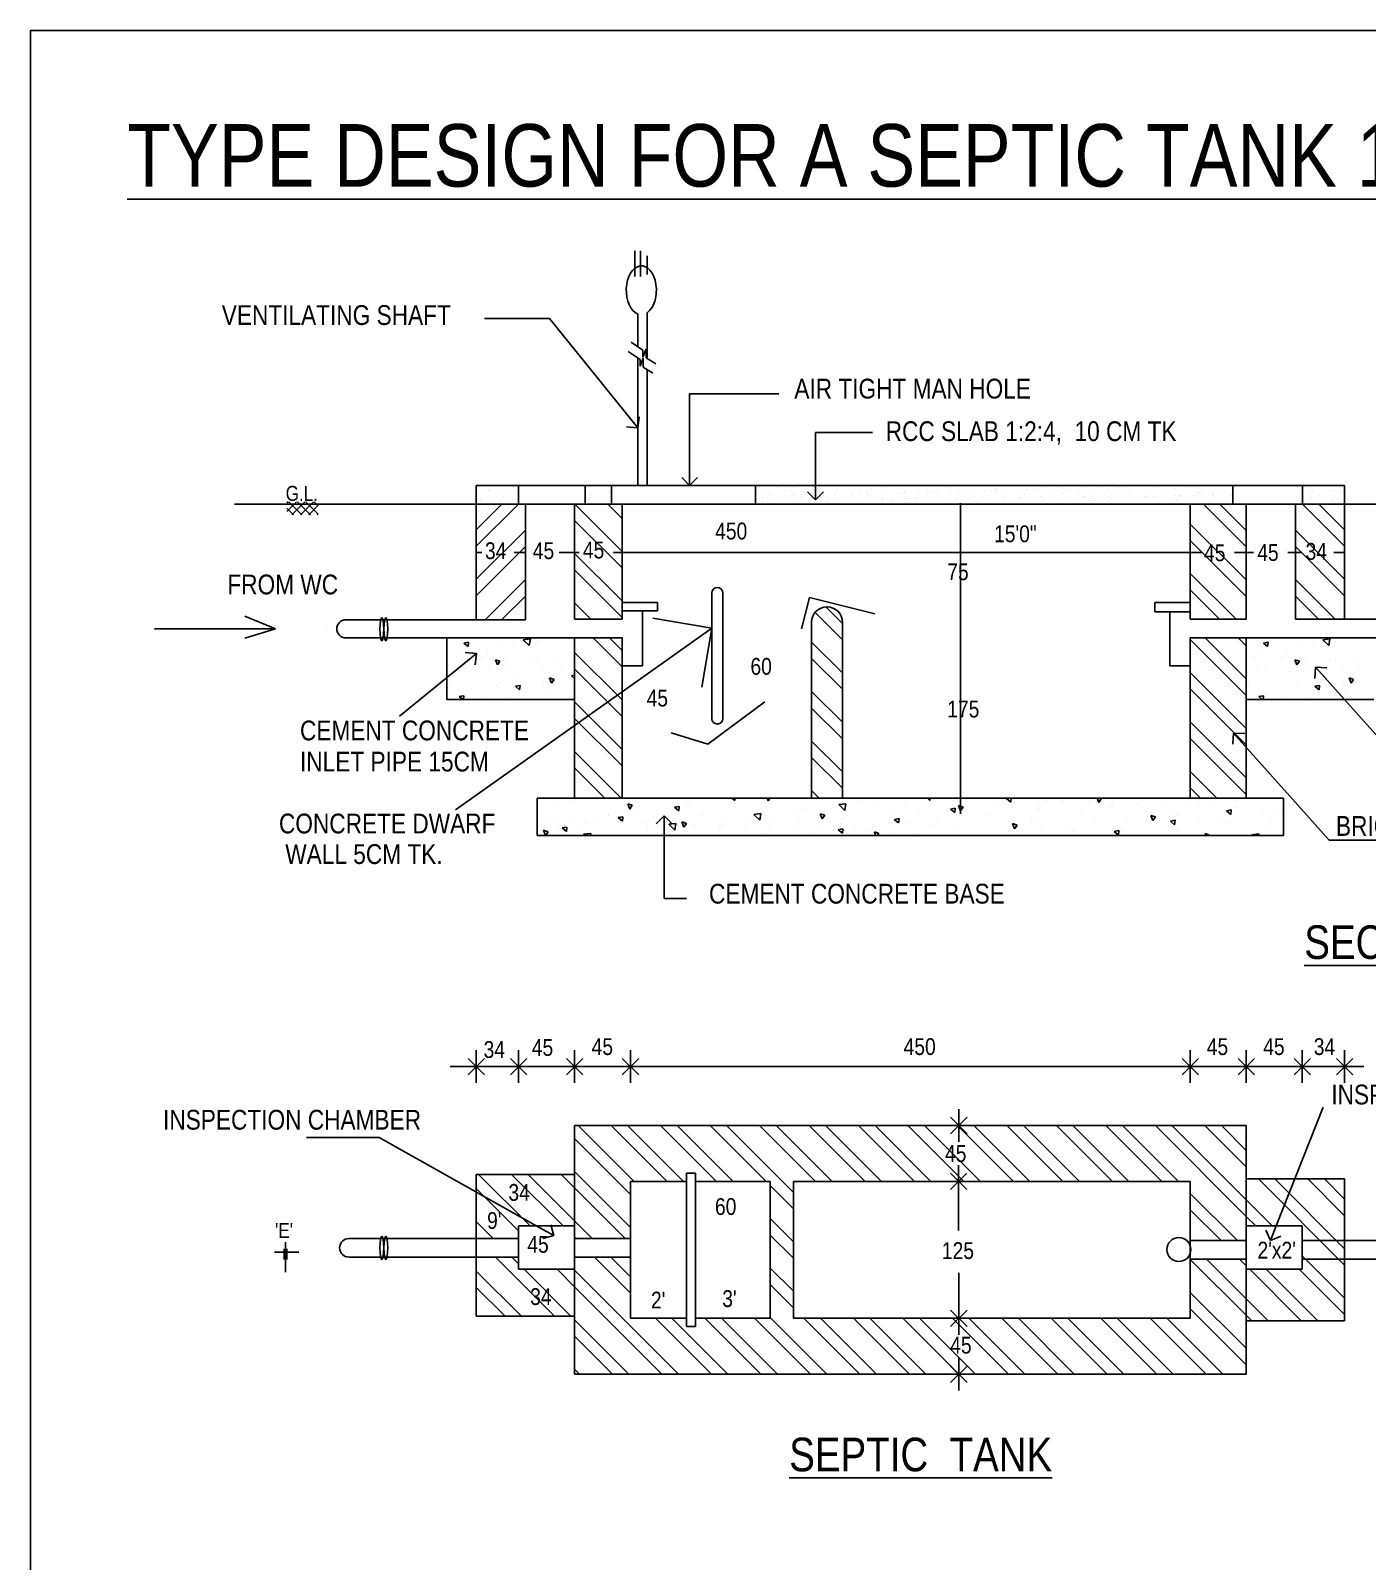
# Model space of a CAD drawing. Header units: metres. Extents: x 516 to 666, y 54 to 108.
# Drawn here: x 595.67 to 602.73, y 89.64 to 97.72 of the extents above; entities that cross this region are included whole.
import ezdxf

# ---------------------------------------------------------------- set-up
doc = ezdxf.new("R2010")
doc.units = ezdxf.units.M
doc.header["$LTSCALE"] = 30
doc.header["$MEASUREMENT"] = 0
doc.layers.get('0').update_dxf_attribs({"linetype": 'CONTINUOUS'})
doc.styles.add('HANDWRITE', font='ARIALN.TTF')
doc.styles.get("Standard").update_dxf_attribs({"font": 'ARIALN.TTF', "height": 10})

msp = doc.modelspace()

# ---------------------------------------------------------------- linework, layer by layer
for p, q in [((595.6708, 97.7187), (609.0862, 97.7187)), ((598.8603, 96.5567), (598.8603, 96.4203)), ((598.8903, 96.5567), (598.8903, 96.4203)), ((598.9249, 96.5297), (598.9249, 96.4308)), ((598.4103, 96.1995), (598.0674, 96.1995)), ((598.8763, 95.6212), (598.4103, 96.1995)), ((598.8763, 96.0492), (598.8763, 96.2223)), ((598.9262, 95.9872), (598.9262, 96.2292)), ((598.8252, 96.0246), (598.8884, 95.9819)), ((598.8404, 96.0735), (598.9035, 96.0308)), ((598.9035, 95.9953), (598.9195, 96.0379)), ((598.9035, 96.0308), (598.9035, 95.9953)), ((598.9195, 96.0379), (598.9204, 95.9908)), ((598.8763, 95.3168), (598.8763, 95.9901)), ((598.8884, 95.9464), (598.9044, 95.989)), ((598.8884, 95.9819), (598.8884, 95.9464)), ((598.9044, 95.989), (598.9053, 95.9419)), ((598.9053, 95.9419), (598.956, 95.9099)), ((598.9204, 95.9908), (598.9712, 95.9588)), ((598.9262, 95.3168), (598.9262, 95.9287)), ((599.1499, 95.3168), (599.1499, 95.8005)), ((599.1499, 95.8005), (599.6215, 95.8005)), ((598.8763, 95.6212), (598.8173, 95.6276)), ((598.8763, 95.6212), (598.8236, 95.6866)), ((598.8826, 95.6802), (598.8763, 95.6212)), ((599.8139, 95.242), (599.8139, 95.5971)), ((599.8139, 95.5971), (600.1146, 95.5971)), ((599.1499, 95.3168), (599.1499, 95.4007)), ((598.0234, 95.3168), (602.6073, 95.3168)), ((598.0234, 94.6107), (598.0234, 95.3168)), ((598.0947, 95.2914), (598.0947, 95.2914)), ((598.2457, 95.2183), (598.2457, 95.3168)), ((598.5978, 95.2183), (598.5978, 95.3168)), ((598.6055, 95.3053), (598.6055, 95.3053)), ((598.6143, 95.3131), (598.6143, 95.3131)), ((598.7358, 95.2942), (598.7358, 95.2942)), ((598.7376, 95.2183), (598.7376, 95.3168)), ((599.1499, 95.3168), (599.108, 95.3587)), ((599.1919, 95.3587), (599.1499, 95.3168)), ((599.4976, 95.3168), (599.4976, 95.2183)), ((599.5176, 95.3066), (599.5176, 95.3066)), ((599.6062, 95.3095), (599.6062, 95.3095)), ((599.6169, 95.3157), (599.6169, 95.3157)), ((599.6503, 95.2925), (599.6503, 95.2925)), ((599.6626, 95.3119), (599.6626, 95.3119)), ((599.6948, 95.3124), (599.6948, 95.3124)), ((599.7834, 95.3153), (599.7834, 95.3153)), ((599.8057, 95.3045), (599.8057, 95.3045)), ((599.8139, 95.242), (599.8139, 95.3259)), ((599.9376, 95.3128), (599.9376, 95.3128)), ((600.111, 95.2979), (600.111, 95.2979)), ((600.1623, 95.3079), (600.1623, 95.3079)), ((600.4023, 95.2928), (600.4023, 95.2928)), ((600.4308, 95.2928), (600.4308, 95.2928)), ((600.5189, 95.3113), (600.5189, 95.3113)), ((600.5717, 95.3032), (600.5717, 95.3032)), ((600.6406, 95.2912), (600.6406, 95.2912)), ((600.759, 95.2962), (600.759, 95.2962)), ((600.7627, 95.2906), (600.7627, 95.2906)), ((600.7705, 95.299), (600.7705, 95.299)), ((600.8003, 95.2917), (600.8003, 95.2917)), ((600.8756, 95.3147), (600.8756, 95.3147)), ((600.8888, 95.2946), (600.8888, 95.2946)), ((600.9297, 95.2908), (600.9297, 95.2908)), ((600.9338, 95.2951), (600.9338, 95.2951)), ((600.9774, 95.2975), (600.9774, 95.2975)), ((600.9972, 95.2946), (600.9972, 95.2946)), ((601.0325, 95.3086), (601.0325, 95.3086)), ((601.066, 95.3004), (601.066, 95.3004)), ((601.1024, 95.2968), (601.1024, 95.2968)), ((601.1102, 95.3053), (601.1102, 95.3053)), ((601.1156, 95.2997), (601.1156, 95.2997)), ((601.1546, 95.3033), (601.1546, 95.3033)), ((601.2046, 95.2917), (601.2046, 95.2917)), ((601.2432, 95.3062), (601.2432, 95.3062)), ((601.2735, 95.3013), (601.2735, 95.3013)), ((601.3317, 95.3091), (601.3317, 95.3091)), ((601.3539, 95.2981), (601.3539, 95.2981)), ((601.3904, 95.2962), (601.3904, 95.2962)), ((601.4203, 95.312), (601.4203, 95.312)), ((601.4421, 95.3031), (601.4421, 95.3031)), ((601.4499, 95.3116), (601.4499, 95.3116)), ((601.4722, 95.3031), (601.4722, 95.3031)), ((601.4932, 95.3139), (601.4932, 95.3139)), ((601.5089, 95.3149), (601.5089, 95.3149)), ((601.6132, 95.3076), (601.6132, 95.3076)), ((601.6654, 95.2971), (601.6654, 95.2971)), ((601.7105, 95.3015), (601.7105, 95.3015)), ((601.7819, 95.3094), (601.7819, 95.3094)), ((601.8289, 95.3065), (601.8289, 95.3065)), ((601.8511, 95.3015), (601.8511, 95.3015)), ((601.953, 95.3139), (601.953, 95.3139)), ((602.017, 95.2183), (602.017, 95.3168)), ((602.385, 95.2183), (602.385, 95.3168)), ((602.4237, 95.3083), (602.4237, 95.3083)), ((602.5421, 95.3133), (602.5421, 95.3133)), ((602.5868, 95.3078), (602.5868, 95.3078)), ((602.6073, 94.9359), (602.6073, 95.3168)), ((598.0234, 95.2183), (596.7464, 95.2183)), ((597.0234, 95.2247), (597.0297, 95.231)), ((597.0234, 95.1801), (597.0743, 95.231)), ((597.1034, 95.1623), (597.0348, 95.231)), ((597.0502, 95.1623), (597.1189, 95.231)), ((597.148, 95.1623), (597.0793, 95.231)), ((597.0948, 95.1623), (597.1634, 95.231)), ((597.1896, 95.1653), (597.1239, 95.231)), ((597.1393, 95.1623), (597.1896, 95.2126)), ((597.1896, 95.2099), (597.1685, 95.231)), ((598.5422, 95.2183), (598.0234, 95.2183)), ((598.0234, 94.9959), (598.2457, 95.2183)), ((598.0234, 95.083), (598.1586, 95.2183)), ((598.0307, 95.225), (598.0307, 95.225)), ((598.045, 95.2403), (598.045, 95.2403)), ((598.0502, 95.2216), (598.0502, 95.2216)), ((598.0527, 95.2488), (598.0527, 95.2488)), ((598.0894, 95.2888), (598.0894, 95.2888)), ((598.1004, 95.2603), (598.1004, 95.2603)), ((598.1442, 95.2674), (598.1442, 95.2674)), ((598.1491, 95.23), (598.1491, 95.23)), ((598.153, 95.2394), (598.153, 95.2394)), ((598.1653, 95.2587), (598.1653, 95.2587)), ((598.189, 95.2632), (598.189, 95.2632)), ((598.2161, 95.2448), (598.2161, 95.2448)), ((598.2828, 95.2183), (598.2828, 94.6079)), ((598.5422, 95.2183), (602.0885, 95.2183)), ((598.5422, 94.6107), (598.5422, 95.2183)), ((598.7928, 94.9687), (598.5433, 95.2183)), ((598.6137, 95.2447), (598.6137, 95.2447)), ((598.6192, 95.2758), (598.6192, 95.2758)), ((598.6223, 95.2518), (598.6223, 95.2518)), ((598.6261, 95.2641), (598.6261, 95.2641)), ((598.6318, 95.2777), (598.6318, 95.2777)), ((598.6744, 95.2222), (598.6744, 95.2222)), ((598.7928, 95.1429), (598.7175, 95.2183)), ((598.7204, 95.2806), (598.7204, 95.2806)), ((598.7244, 95.2529), (598.7244, 95.2529)), ((598.7288, 95.2818), (598.7288, 95.2818)), ((598.7322, 95.2613), (598.7322, 95.2613)), ((598.7928, 95.2183), (598.7928, 94.6107)), ((598.7928, 94.6107), (598.7928, 95.2183)), ((598.7928, 95.2183), (602.0885, 95.2183)), ((599.5305, 95.2215), (599.5305, 95.2215)), ((599.5352, 95.2554), (599.5352, 95.2554)), ((599.5383, 95.2299), (599.5383, 95.2299)), ((599.5475, 95.2748), (599.5475, 95.2748)), ((599.5602, 95.2512), (599.5602, 95.2512)), ((599.5707, 95.281), (599.5707, 95.281)), ((599.5749, 95.2699), (599.5749, 95.2699)), ((599.5756, 95.2436), (599.5756, 95.2436)), ((599.5788, 95.2197), (599.5788, 95.2197)), ((599.6487, 95.2541), (599.6487, 95.2541)), ((599.6891, 95.286), (599.6891, 95.286)), ((599.6922, 95.2621), (599.6922, 95.2621)), ((599.7016, 95.226), (599.7016, 95.226)), ((599.7073, 95.2386), (599.7073, 95.2386)), ((599.7373, 95.257), (599.7373, 95.257)), ((599.7436, 95.2717), (599.7436, 95.2717)), ((599.7513, 95.2802), (599.7513, 95.2802)), ((599.8139, 95.242), (599.7719, 95.284)), ((599.8558, 95.284), (599.8139, 95.242)), ((599.8139, 95.242), (599.8139, 95.242)), ((599.8225, 95.2757), (599.8225, 95.2757)), ((599.8259, 95.2599), (599.8259, 95.2599)), ((599.8703, 95.2277), (599.8703, 95.2277)), ((599.878, 95.2362), (599.878, 95.2362)), ((599.8808, 95.2236), (599.8808, 95.2236)), ((599.8931, 95.243), (599.8931, 95.243)), ((599.9145, 95.2628), (599.9145, 95.2628)), ((599.9147, 95.2762), (599.9147, 95.2762)), ((599.9273, 95.2844), (599.9273, 95.2844)), ((599.9323, 95.247), (599.9323, 95.247)), ((599.9354, 95.2231), (599.9354, 95.2231)), ((599.9959, 95.2608), (599.9959, 95.2608)), ((600.0031, 95.2657), (600.0031, 95.2657)), ((600.0082, 95.2801), (600.0082, 95.2801)), ((600.0414, 95.2322), (600.0414, 95.2322)), ((600.0457, 95.2894), (600.0457, 95.2894)), ((600.0489, 95.2655), (600.0489, 95.2655)), ((600.0833, 95.278), (600.0833, 95.278)), ((600.091, 95.2865), (600.091, 95.2865)), ((600.0916, 95.2686), (600.0916, 95.2686)), ((600.1681, 95.2439), (600.1681, 95.2439)), ((600.1705, 95.2454), (600.1705, 95.2454)), ((600.1802, 95.2715), (600.1802, 95.2715)), ((600.21, 95.234), (600.21, 95.234)), ((600.2177, 95.2425), (600.2177, 95.2425)), ((600.2544, 95.2825), (600.2544, 95.2825)), ((600.2688, 95.2744), (600.2688, 95.2744)), ((600.2832, 95.281), (600.2832, 95.281)), ((600.284, 95.2878), (600.284, 95.2878)), ((600.2889, 95.2504), (600.2889, 95.2504)), ((600.292, 95.2265), (600.292, 95.2265)), ((600.3415, 95.229), (600.3415, 95.229)), ((600.3538, 95.2484), (600.3538, 95.2484)), ((600.3574, 95.2773), (600.3574, 95.2773)), ((600.3811, 95.2385), (600.3811, 95.2385)), ((600.4055, 95.2689), (600.4055, 95.2689)), ((600.423, 95.2843), (600.423, 95.2843)), ((600.446, 95.2802), (600.446, 95.2802)), ((600.4566, 95.2661), (600.4566, 95.2661)), ((600.469, 95.2855), (600.469, 95.2855)), ((600.4914, 95.2209), (600.4914, 95.2209)), ((600.5272, 95.2488), (600.5272, 95.2488)), ((600.5345, 95.2831), (600.5345, 95.2831)), ((600.5497, 95.2403), (600.5497, 95.2403)), ((600.5575, 95.2488), (600.5575, 95.2488)), ((600.58, 95.2238), (600.58, 93.6669)), ((600.58, 95.2238), (600.58, 95.2238)), ((600.5941, 95.2888), (600.5941, 95.2888)), ((600.6231, 95.2859), (600.6231, 95.2859)), ((600.6288, 95.2493), (600.6288, 95.2493)), ((600.6455, 95.2539), (600.6455, 95.2539)), ((600.6487, 95.2299), (600.6487, 95.2299)), ((600.6686, 95.2267), (600.6686, 95.2267)), ((600.7117, 95.2888), (600.7117, 95.2888)), ((600.7208, 95.2448), (600.7208, 95.2448)), ((600.7439, 95.2864), (600.7439, 95.2864)), ((600.7572, 95.2296), (600.7572, 95.2296)), ((600.7621, 95.2723), (600.7621, 95.2723)), ((600.8022, 95.2343), (600.8022, 95.2343)), ((600.8146, 95.2537), (600.8146, 95.2537)), ((600.8457, 95.2325), (600.8457, 95.2325)), ((600.8838, 95.2523), (600.8838, 95.2523)), ((600.8894, 95.2466), (600.8894, 95.2466)), ((600.8972, 95.2551), (600.8972, 95.2551)), ((600.9173, 95.2715), (600.9173, 95.2715)), ((600.9343, 95.2354), (600.9343, 95.2354)), ((601.0022, 95.2573), (601.0022, 95.2573)), ((601.0053, 95.2333), (601.0053, 95.2333)), ((601.0229, 95.2383), (601.0229, 95.2383)), ((601.0605, 95.2511), (601.0605, 95.2511)), ((601.0895, 95.2546), (601.0895, 95.2546)), ((601.1115, 95.2412), (601.1115, 95.2412)), ((601.1187, 95.2757), (601.1187, 95.2757)), ((601.1602, 95.2219), (601.1602, 95.2219)), ((601.2001, 95.2441), (601.2001, 95.2441)), ((601.2291, 95.2529), (601.2291, 95.2529)), ((601.2369, 95.2613), (601.2369, 95.2613)), ((601.2404, 95.2557), (601.2404, 95.2557)), ((601.2453, 95.2183), (601.2453, 95.2183)), ((601.2629, 95.2397), (601.2629, 95.2397)), ((601.2753, 95.2591), (601.2753, 95.2591)), ((601.2886, 95.247), (601.2886, 95.247)), ((601.3588, 95.2607), (601.3588, 95.2607)), ((601.3619, 95.2368), (601.3619, 95.2368)), ((601.3772, 95.2498), (601.3772, 95.2498)), ((601.3781, 95.2768), (601.3781, 95.2768)), ((601.4002, 95.2574), (601.4002, 95.2574)), ((601.4351, 95.2228), (601.4351, 95.2228)), ((601.4658, 95.2527), (601.4658, 95.2527)), ((601.4754, 95.2791), (601.4754, 95.2791)), ((601.5502, 95.26), (601.5502, 95.26)), ((601.5544, 95.2556), (601.5544, 95.2556)), ((601.5688, 95.2592), (601.5688, 95.2592)), ((601.5766, 95.2676), (601.5766, 95.2676)), ((601.597, 95.2591), (601.597, 95.2591)), ((601.602, 95.2217), (601.602, 95.2217)), ((601.6209, 95.2273), (601.6209, 95.2273)), ((601.6429, 95.2585), (601.6429, 95.2585)), ((601.7033, 95.2237), (601.7033, 95.2237)), ((601.7154, 95.2641), (601.7154, 95.2641)), ((601.7186, 95.2402), (601.7186, 95.2402)), ((601.7237, 95.245), (601.7237, 95.245)), ((601.7315, 95.2614), (601.7315, 95.2614)), ((601.736, 95.2644), (601.736, 95.2644)), ((601.7399, 95.2637), (601.7399, 95.2637)), ((601.793, 94.6107), (601.793, 95.2183)), ((601.8201, 95.2643), (601.8201, 95.2643)), ((601.832, 95.2826), (601.832, 95.2826)), ((601.8388, 95.2822), (601.8388, 95.2822)), ((601.8402, 95.2201), (601.8402, 95.2201)), ((602.0885, 94.9923), (601.8626, 95.2183)), ((601.8666, 95.2197), (601.8666, 95.2197)), ((601.8959, 95.2282), (601.8959, 95.2282)), ((601.9086, 95.2654), (601.9086, 95.2654)), ((601.9087, 95.2672), (601.9087, 95.2672)), ((601.9163, 95.2739), (601.9163, 95.2739)), ((602.0885, 95.0794), (601.9496, 95.2183)), ((601.9537, 95.2625), (601.9537, 95.2625)), ((601.9586, 95.2251), (601.9586, 95.2251)), ((601.9973, 95.2701), (601.9973, 95.2701)), ((602.011, 95.2653), (602.011, 95.2653)), ((602.0885, 95.2183), (602.6073, 95.2183)), ((602.0885, 94.6107), (602.0885, 95.2183)), ((602.0885, 95.2183), (602.0885, 94.6107)), ((602.3479, 95.2183), (602.3479, 94.6107)), ((602.6073, 94.9959), (602.385, 95.2183)), ((602.3992, 95.2197), (602.3992, 95.2197)), ((602.4194, 95.2762), (602.4194, 95.2762)), ((602.4287, 95.2709), (602.4287, 95.2709)), ((602.4318, 95.247), (602.4318, 95.247)), ((602.4402, 95.2846), (602.4402, 95.2846)), ((602.4717, 95.2707), (602.4717, 95.2707)), ((602.6073, 95.083), (602.4721, 95.2183)), ((602.4877, 95.2226), (602.4877, 95.2226)), ((602.5287, 95.2875), (602.5287, 95.2875)), ((602.53, 95.2186), (602.53, 95.2186)), ((602.5424, 95.238), (602.5424, 95.238)), ((602.5453, 95.2894), (602.5453, 95.2894)), ((602.5461, 95.2322), (602.5461, 95.2322)), ((602.5535, 95.2269), (602.5535, 95.2269)), ((602.5763, 95.2255), (602.5763, 95.2255)), ((602.588, 95.278), (602.588, 95.278)), ((602.5958, 95.2865), (602.5958, 95.2865)), ((602.6073, 95.2183), (603.1731, 95.2183)), ((597.0589, 95.1623), (597.0234, 95.1977)), ((597.1839, 95.1623), (597.1896, 95.168)), ((598.7928, 94.8817), (598.5422, 95.1323)), ((598.0234, 94.8218), (598.2828, 95.0812)), ((602.0885, 94.8182), (601.793, 95.1137)), ((602.6073, 94.8218), (602.3479, 95.0812)), ((598.0234, 94.7347), (598.2828, 94.9941)), ((602.0885, 94.7311), (601.793, 95.0266)), ((602.6073, 94.7347), (602.3479, 94.9941)), ((598.0234, 94.9637), (598.0523, 94.9637)), ((598.224, 94.9637), (598.2828, 94.9637)), ((598.4615, 94.9637), (598.5658, 94.9637)), ((598.7928, 94.7075), (598.5422, 94.9582)), ((598.7474, 94.9637), (601.8559, 94.9637)), ((602.0263, 94.9637), (602.1259, 94.9637)), ((602.3075, 94.9637), (602.3842, 94.9637)), ((602.5503, 94.9637), (602.6073, 94.9637)), ((602.6073, 94.6107), (602.6073, 94.9359)), ((598.0735, 94.6107), (598.2828, 94.82)), ((598.7928, 94.6205), (598.5422, 94.8711)), ((602.0348, 94.6107), (601.793, 94.8525)), ((602.5572, 94.6107), (602.3479, 94.82)), ((598.1605, 94.6107), (598.2828, 94.7329)), ((599.2672, 94.7491), (599.2672, 94.0866)), ((599.3253, 94.7491), (599.3253, 94.0866)), ((599.7825, 94.7256), (599.7412, 94.5603)), ((600.127, 94.6395), (599.7825, 94.7256)), ((601.9477, 94.6107), (601.793, 94.7654)), ((602.4702, 94.6107), (602.3479, 94.7329)), ((598.6285, 94.6107), (598.5422, 94.697)), ((598.7928, 94.6987), (598.9797, 94.6987)), ((598.9797, 94.6547), (598.7928, 94.6547)), ((598.9009, 94.6506), (598.9009, 94.3654)), ((598.9797, 94.6987), (598.9797, 94.6547)), ((599.9561, 94.5021), (599.8118, 94.6464)), ((599.9561, 94.5892), (599.869, 94.6763)), ((601.793, 94.6987), (601.6062, 94.6987)), ((601.6062, 94.6987), (601.6062, 94.6506)), ((601.793, 94.6506), (601.6062, 94.6506)), ((601.6849, 94.6506), (601.6849, 94.3654)), ((596.801, 94.6265), (596.9641, 94.5604)), ((598.2828, 94.6079), (597.3349, 94.6079)), ((598.7928, 94.6107), (598.5422, 94.6107)), ((599.2672, 94.564), (598.9021, 94.3054)), ((598.9553, 94.6173), (599.2672, 94.564)), ((599.2672, 94.564), (599.2139, 94.2522)), ((599.7938, 93.6669), (599.7938, 94.5954)), ((599.9561, 93.6669), (599.9561, 94.5954)), ((602.0885, 94.6107), (601.793, 94.6107)), ((602.384, 94.6107), (602.3479, 94.6107)), ((602.384, 94.6107), (603.1347, 94.6107)), ((596.3246, 94.5604), (596.9641, 94.5604)), ((596.9641, 94.5604), (596.801, 94.5101)), ((597.2304, 94.5604), (597.2304, 94.5604)), ((598.7928, 94.5124), (597.3349, 94.5124)), ((597.8681, 94.5124), (598.5422, 94.5124)), ((597.8681, 94.1872), (597.8681, 94.5124)), ((597.9808, 94.4662), (597.9582, 94.4852)), ((597.983, 94.4898), (597.9583, 94.4852)), ((597.9808, 94.4662), (597.9829, 94.4898)), ((598.1064, 94.5084), (598.1064, 94.5084)), ((598.2466, 94.5124), (598.7928, 94.5124)), ((598.309, 94.5069), (598.2715, 94.5025)), ((598.3035, 94.4718), (598.2715, 94.5025)), ((598.3035, 94.4718), (598.3089, 94.5069)), ((598.3415, 94.4922), (598.3415, 94.4922)), ((598.5422, 93.6669), (598.5422, 94.5124)), ((598.5422, 94.5124), (598.5422, 94.1872)), ((598.7928, 94.3592), (598.6397, 94.5124)), ((598.7928, 94.4463), (598.7268, 94.5124)), ((598.7928, 94.5124), (598.7928, 93.6669)), ((598.7928, 93.6669), (598.7928, 94.5124)), ((599.9561, 94.328), (599.7938, 94.4902)), ((602.384, 94.5124), (601.793, 94.5124)), ((601.793, 93.6669), (601.793, 94.5124)), ((602.0885, 94.2087), (601.793, 94.5042)), ((602.0885, 94.2957), (601.8719, 94.5124)), ((602.0885, 94.4699), (602.046, 94.5124)), ((602.0885, 93.6669), (602.0885, 94.5124)), ((602.0885, 94.5124), (602.0885, 93.6669)), ((602.0885, 94.5124), (602.7626, 94.5124)), ((602.0885, 94.1872), (602.0885, 94.5124)), ((602.2013, 94.4662), (602.1786, 94.4852)), ((602.2034, 94.4898), (602.1787, 94.4852)), ((602.2013, 94.4662), (602.2033, 94.4898)), ((602.3268, 94.5084), (602.3268, 94.5084)), ((602.384, 94.5124), (603.1347, 94.5124)), ((602.5239, 94.4718), (602.4919, 94.5025)), ((602.5294, 94.5069), (602.492, 94.5025)), ((602.5239, 94.4718), (602.5294, 94.5069)), ((602.5619, 94.4922), (602.5619, 94.4922)), ((598.024, 94.43), (597.619, 94.0989)), ((597.9168, 94.4111), (597.9168, 94.4111)), ((597.94, 94.4372), (597.94, 94.4372)), ((598.024, 94.43), (597.959, 94.3769)), ((597.9649, 94.436), (598.024, 94.43)), ((598.024, 94.43), (598.018, 94.371)), ((598.0479, 94.4063), (598.0479, 94.4063)), ((598.0825, 94.4322), (598.0825, 94.4322)), ((598.1396, 94.469), (598.1396, 94.469)), ((598.1791, 94.4015), (598.1791, 94.4015)), ((598.2182, 94.4778), (598.2182, 94.4778)), ((598.7928, 94.1851), (598.5422, 94.4358)), ((599.9561, 94.2409), (599.7938, 94.4032)), ((602.1372, 94.4111), (602.1372, 94.4111)), ((602.1605, 94.4372), (602.1605, 94.4372)), ((602.2684, 94.4063), (602.2684, 94.4063)), ((602.3029, 94.4322), (602.3029, 94.4322)), ((602.3601, 94.469), (602.3601, 94.469)), ((602.3996, 94.4015), (602.3996, 94.4015)), ((602.4387, 94.4778), (602.4387, 94.4778)), ((597.9294, 94.3354), (597.9294, 94.3354)), ((597.9685, 94.3579), (597.9685, 94.3579)), ((598.0954, 94.3335), (598.0954, 94.3335)), ((598.1353, 94.3695), (598.1247, 94.3971)), ((598.1486, 94.3891), (598.1248, 94.3971)), ((598.1353, 94.3695), (598.1485, 94.3891)), ((598.1837, 94.3418), (598.1837, 94.3418)), ((598.2379, 94.3285), (598.2379, 94.3285)), ((598.3103, 94.3967), (598.3103, 94.3967)), ((598.3399, 94.3906), (598.3399, 94.3906)), ((598.3736, 94.3741), (598.3736, 94.3741)), ((598.4415, 94.3919), (598.4415, 94.3919)), ((598.4674, 94.3568), (598.4674, 94.3568)), ((598.7928, 94.098), (598.5422, 94.3487)), ((598.9009, 94.3654), (598.7928, 94.3654)), ((601.6849, 94.3654), (601.793, 94.3654)), ((602.0885, 94.0345), (601.793, 94.3301)), ((602.1498, 94.3354), (602.1498, 94.3354)), ((602.1889, 94.3579), (602.1889, 94.3579)), ((602.3159, 94.3335), (602.3159, 94.3335)), ((602.3557, 94.3695), (602.3451, 94.3971)), ((602.369, 94.3891), (602.3452, 94.3971)), ((602.3557, 94.3695), (602.369, 94.3891)), ((602.4041, 94.3418), (602.4041, 94.3418)), ((602.4511, 94.2988), (602.4545, 94.358)), ((602.4545, 94.358), (602.5137, 94.3547)), ((602.4545, 94.358), (602.5104, 94.2954)), ((602.4545, 94.358), (602.9593, 93.7928)), ((602.4583, 94.3285), (602.4583, 94.3285)), ((602.5307, 94.3967), (602.5307, 94.3967)), ((602.5604, 94.3906), (602.5604, 94.3906)), ((602.5941, 94.3741), (602.5941, 94.3741)), ((602.6619, 94.3919), (602.6619, 94.3919)), ((602.6879, 94.3568), (602.6879, 94.3568)), ((597.8819, 94.2635), (597.8819, 94.2635)), ((598.9021, 94.3054), (597.9135, 93.6053)), ((598.1308, 94.2587), (598.1308, 94.2587)), ((598.1458, 94.2786), (598.1458, 94.2786)), ((598.2546, 94.2618), (598.2299, 94.2573)), ((598.2525, 94.2383), (598.2299, 94.2573)), ((598.2525, 94.2383), (598.2546, 94.2618)), ((598.3809, 94.2624), (598.3809, 94.2624)), ((598.421, 94.2736), (598.4104, 94.3012)), ((598.4343, 94.2932), (598.4105, 94.3012)), ((598.421, 94.2736), (598.4342, 94.2932)), ((598.5422, 94.3149), (598.5263, 94.3119)), ((598.5422, 94.2986), (598.5263, 94.3119)), ((598.529, 94.2704), (598.529, 94.2704)), ((598.5413, 94.3139), (598.5413, 94.3139)), ((602.0885, 93.9475), (601.793, 94.243)), ((602.1024, 94.2635), (602.1024, 94.2635)), ((602.3512, 94.2587), (602.3512, 94.2587)), ((602.3662, 94.2786), (602.3662, 94.2786)), ((602.4729, 94.2383), (602.4503, 94.2573)), ((602.4751, 94.2618), (602.4504, 94.2573)), ((602.4729, 94.2383), (602.475, 94.2618)), ((602.6013, 94.2624), (602.6013, 94.2624)), ((602.6415, 94.2736), (602.6309, 94.3012)), ((602.6547, 94.2932), (602.6309, 94.3012)), ((602.6415, 94.2736), (602.6547, 94.2932)), ((598.5422, 94.1872), (597.8681, 94.1872)), ((598.5422, 94.1872), (597.8681, 94.1872)), ((597.9582, 94.2072), (597.9335, 94.2026)), ((597.9518, 94.1872), (597.9335, 94.2026)), ((597.9445, 94.2088), (597.9445, 94.2088)), ((597.9564, 94.1872), (597.9582, 94.2071)), ((597.9728, 94.1883), (597.9728, 94.1883)), ((598.0757, 94.204), (598.0757, 94.204)), ((598.2069, 94.1992), (598.2069, 94.1992)), ((598.2509, 94.2299), (598.2509, 94.2299)), ((598.338, 94.1944), (598.338, 94.1944)), ((598.3933, 94.2249), (598.3933, 94.2249)), ((598.4692, 94.1896), (598.4692, 94.1896)), ((598.7928, 93.9239), (598.5422, 94.1746)), ((599.5474, 94.1754), (599.2464, 93.9508)), ((599.9561, 94.0667), (599.7938, 94.229)), ((602.7626, 94.1872), (602.0885, 94.1872)), ((602.1722, 94.1872), (602.1539, 94.2026)), ((602.1787, 94.2072), (602.154, 94.2026)), ((602.165, 94.2088), (602.165, 94.2088)), ((602.1769, 94.1872), (602.1786, 94.2071)), ((602.1932, 94.1883), (602.1932, 94.1883)), ((602.2961, 94.204), (602.2961, 94.204)), ((602.4273, 94.1992), (602.4273, 94.1992)), ((602.4713, 94.2299), (602.4713, 94.2299)), ((602.5585, 94.1944), (602.5585, 94.1944)), ((602.6137, 94.2249), (602.6137, 94.2249)), ((602.6897, 94.1896), (602.6897, 94.1896)), ((598.7928, 93.8368), (598.5422, 94.0875)), ((599.9561, 93.9797), (599.7938, 94.1419)), ((599.2464, 93.9508), (599.0521, 94.0117)), ((602.0885, 93.7733), (601.793, 94.0688)), ((602.0175, 93.9508), (602.0208, 94.01)), ((602.0208, 94.01), (602.0801, 94.0067)), ((602.0208, 94.01), (602.0767, 93.9474)), ((602.0208, 94.01), (602.5256, 93.4448)), ((599.9561, 93.8055), (599.7938, 93.9678)), ((602.0885, 93.6862), (601.793, 93.9818)), ((598.7886, 93.6669), (598.5422, 93.9134)), ((599.9561, 93.7185), (599.7938, 93.8807)), ((598.7015, 93.6669), (598.5422, 93.8263)), ((601.9337, 93.6669), (601.793, 93.8076)), ((599.8334, 93.6669), (599.7938, 93.7066)), ((600.58, 93.5832), (600.58, 93.7506)), ((601.8466, 93.6669), (601.793, 93.7206)), ((598.3452, 93.6669), (602.2855, 93.6669)), ((598.3452, 93.4699), (598.3452, 93.6669)), ((598.439, 93.6395), (598.439, 93.6395)), ((598.5235, 93.6554), (598.5235, 93.6554)), ((598.5463, 93.6593), (598.5463, 93.6593)), ((602.0885, 93.6669), (598.7928, 93.6669)), ((598.8339, 93.6088), (598.8233, 93.6364)), ((598.8471, 93.6284), (598.8233, 93.6364)), ((598.8339, 93.6088), (598.8471, 93.6284)), ((599.0453, 93.6582), (599.0453, 93.6582)), ((599.0943, 93.6227), (599.0696, 93.6182)), ((599.0922, 93.5992), (599.0696, 93.6182)), ((599.0922, 93.5992), (599.0943, 93.6227)), ((599.1343, 93.6322), (599.1343, 93.6322)), ((599.1507, 93.6179), (599.1507, 93.6179)), ((599.3886, 93.6538), (599.373, 93.6669)), ((599.3886, 93.6538), (599.3898, 93.6669)), ((599.3886, 93.6385), (599.3886, 93.6385)), ((599.4288, 93.6595), (599.4288, 93.6595)), ((599.5443, 93.657), (599.5443, 93.657)), ((599.564, 93.6523), (599.5583, 93.6669)), ((599.564, 93.6523), (599.5739, 93.6669)), ((599.5712, 93.6545), (599.5712, 93.6545)), ((599.7462, 93.6107), (599.7462, 93.6107)), ((599.8624, 93.5964), (599.8624, 93.5964)), ((599.9748, 93.6369), (599.9373, 93.6326)), ((599.9693, 93.6019), (599.9373, 93.6326)), ((599.9693, 93.6019), (599.9747, 93.6369)), ((600.0432, 93.6558), (600.0432, 93.6558)), ((600.1404, 93.6379), (600.1404, 93.6379)), ((600.1568, 93.6659), (600.1568, 93.6659)), ((600.2829, 93.6329), (600.2829, 93.6329)), ((600.4183, 93.6541), (600.405, 93.6669)), ((600.4183, 93.6541), (600.4203, 93.6669)), ((600.5495, 93.5899), (600.5268, 93.6089)), ((600.5516, 93.6135), (600.5269, 93.6089)), ((600.5422, 93.6547), (600.5422, 93.6547)), ((600.5495, 93.5899), (600.5515, 93.6135)), ((600.5798, 93.5998), (600.5692, 93.6274)), ((600.5931, 93.6195), (600.5693, 93.6274)), ((600.5798, 93.5998), (600.5931, 93.6194)), ((600.6113, 93.5938), (600.6113, 93.5938)), ((600.7287, 93.6656), (600.7287, 93.6656)), ((600.7676, 93.6427), (600.7676, 93.6427)), ((600.8459, 93.6446), (600.8232, 93.6636)), ((600.8415, 93.6669), (600.8233, 93.6636)), ((600.8459, 93.6446), (600.8478, 93.6669)), ((600.8521, 93.6164), (600.8521, 93.6164)), ((600.8599, 93.6609), (600.8599, 93.6609)), ((600.991, 93.6561), (600.991, 93.6561)), ((600.9945, 93.6113), (600.9945, 93.6113)), ((601.0219, 93.6491), (601.0219, 93.6491)), ((601.0412, 93.6535), (601.0412, 93.6535)), ((601.1222, 93.6513), (601.1222, 93.6513)), ((601.1303, 93.6569), (601.1303, 93.6569)), ((601.2534, 93.6465), (601.2534, 93.6465)), ((601.31, 93.6433), (601.3009, 93.6669)), ((601.31, 93.6433), (601.3232, 93.6629)), ((601.3232, 93.6629), (601.3112, 93.6669)), ((601.3795, 93.6212), (601.3795, 93.6212)), ((601.3846, 93.6417), (601.3846, 93.6417)), ((601.5157, 93.6369), (601.5157, 93.6369)), ((601.5401, 93.6524), (601.5401, 93.6524)), ((601.5638, 93.5948), (601.5638, 93.5948)), ((601.6469, 93.6321), (601.6469, 93.6321)), ((601.7781, 93.6273), (601.7781, 93.6273)), ((601.842, 93.6353), (601.842, 93.6353)), ((601.9093, 93.6225), (601.9093, 93.6225)), ((602.0088, 93.6042), (601.9841, 93.5997)), ((602.0067, 93.5806), (601.9841, 93.5996)), ((601.9903, 93.598), (601.9903, 93.598)), ((602.0067, 93.5806), (602.0088, 93.6042)), ((602.0391, 93.6512), (602.0391, 93.6512)), ((602.0404, 93.6177), (602.0404, 93.6177)), ((602.1716, 93.6129), (602.1716, 93.6129)), ((602.2446, 93.6044), (602.2446, 93.6044)), ((602.2855, 93.6553), (602.2805, 93.6543)), ((602.2855, 93.65), (602.2805, 93.6543)), ((602.2855, 93.6669), (602.2855, 93.4699)), ((598.3928, 93.5529), (598.3928, 93.5529)), ((598.4598, 93.5649), (598.4598, 93.5649)), ((598.5016, 93.5134), (598.4769, 93.5088)), ((598.4994, 93.4898), (598.5015, 93.5134)), ((598.524, 93.5481), (598.524, 93.5481)), ((598.5676, 93.5281), (598.5676, 93.5281)), ((598.5944, 93.5358), (598.5944, 93.5358)), ((598.6552, 93.5433), (598.6552, 93.5433)), ((598.7237, 93.58), (598.7237, 93.58)), ((598.7238, 93.577), (598.7238, 93.577)), ((598.7958, 93.5445), (598.7732, 93.5635)), ((598.798, 93.5681), (598.7733, 93.5635)), ((598.7863, 93.5385), (598.7863, 93.5385)), ((598.7958, 93.5445), (598.7979, 93.568)), ((598.8725, 93.5774), (598.8725, 93.5774)), ((598.9175, 93.5337), (598.9175, 93.5337)), ((598.9588, 93.5637), (598.9588, 93.5637)), ((599.0149, 93.5724), (598.973, 93.5304)), ((598.9781, 93.5833), (598.9781, 93.5833)), ((599.0149, 93.5724), (599.0149, 93.5724)), ((599.0569, 93.5304), (599.0149, 93.5724)), ((599.0149, 93.5724), (599.0149, 93.4885)), ((599.0149, 93.5724), (599.0149, 93.1367)), ((599.0766, 93.5325), (599.0392, 93.5281)), ((599.0712, 93.4974), (599.0392, 93.5281)), ((599.0487, 93.5289), (599.0487, 93.5289)), ((599.0712, 93.4974), (599.0766, 93.5324)), ((599.1196, 93.5129), (599.109, 93.5405)), ((599.1329, 93.5325), (599.1091, 93.5405)), ((599.1196, 93.5129), (599.1328, 93.5325)), ((599.1798, 93.5241), (599.1798, 93.5241)), ((599.2226, 93.5788), (599.2226, 93.5788)), ((599.3061, 93.5143), (599.3061, 93.5143)), ((599.311, 93.5193), (599.311, 93.5193)), ((599.3357, 93.5555), (599.3357, 93.5555)), ((599.4422, 93.5145), (599.4422, 93.5145)), ((599.4577, 93.5626), (599.4577, 93.5626)), ((599.5202, 93.5496), (599.4882, 93.5803)), ((599.5257, 93.5847), (599.4883, 93.5803)), ((599.5202, 93.5496), (599.5257, 93.5847)), ((599.5842, 93.5558), (599.5842, 93.5558)), ((599.7216, 93.5777), (599.7216, 93.5777)), ((599.7266, 93.5508), (599.7266, 93.5508)), ((599.8497, 93.5564), (599.8391, 93.584)), ((599.863, 93.576), (599.8392, 93.584)), ((599.8497, 93.5564), (599.8629, 93.576)), ((599.9465, 93.5323), (599.9465, 93.5323)), ((599.9567, 93.5614), (599.9567, 93.5614)), ((600.2008, 93.5386), (600.2008, 93.5386)), ((600.2206, 93.5765), (600.2206, 93.5765)), ((600.2531, 93.5352), (600.2304, 93.5542)), ((600.2552, 93.5588), (600.2305, 93.5542)), ((600.2531, 93.5352), (600.2551, 93.5588)), ((600.2958, 93.5343), (600.2958, 93.5343)), ((600.3571, 93.5875), (600.3571, 93.5875)), ((600.4383, 93.5292), (600.4383, 93.5292)), ((600.4557, 93.5603), (600.4557, 93.5603)), ((600.574, 93.5748), (600.574, 93.5748)), ((600.7195, 93.5754), (600.7195, 93.5754)), ((600.8656, 93.504), (600.855, 93.5316)), ((600.8788, 93.5236), (600.855, 93.5316)), ((600.8656, 93.504), (600.8788, 93.5236)), ((600.9546, 93.5591), (600.9546, 93.5591)), ((600.9689, 93.566), (600.9689, 93.566)), ((601.0075, 93.5127), (601.0075, 93.5127)), ((601.2185, 93.5742), (601.2185, 93.5742)), ((601.2857, 93.5533), (601.2857, 93.5533)), ((601.4536, 93.5579), (601.4536, 93.5579)), ((601.5798, 93.5428), (601.5798, 93.5428)), ((601.5957, 93.5474), (601.5851, 93.575)), ((601.609, 93.567), (601.5852, 93.575)), ((601.5957, 93.5474), (601.6089, 93.567)), ((601.7124, 93.5495), (601.6877, 93.545)), ((601.7103, 93.526), (601.6877, 93.545)), ((601.7062, 93.5898), (601.7062, 93.5898)), ((601.7103, 93.526), (601.7124, 93.5495)), ((601.7175, 93.573), (601.7175, 93.573)), ((601.834, 93.5492), (601.834, 93.5492)), ((601.9526, 93.5568), (601.9526, 93.5568)), ((601.9974, 93.5317), (601.9974, 93.5317)), ((602.1916, 93.5213), (602.1916, 93.5213)), ((602.2164, 93.5719), (602.2164, 93.5719)), ((602.2754, 93.5732), (602.2754, 93.5732)), ((598.3452, 93.4699), (602.2855, 93.4699)), ((598.3893, 93.4699), (598.3789, 93.4971)), ((598.4027, 93.4891), (598.3789, 93.4971)), ((598.3898, 93.4699), (598.4027, 93.4891)), ((598.4587, 93.4903), (598.4587, 93.4903)), ((598.4994, 93.4898), (598.4768, 93.5088)), ((598.5963, 93.4699), (598.5901, 93.4758)), ((598.6276, 93.4802), (598.5902, 93.4759)), ((598.6259, 93.4699), (598.6275, 93.4802)), ((598.9252, 93.5002), (598.9252, 93.5002)), ((599.0279, 93.4737), (599.0279, 93.4737)), ((599.536, 93.4771), (599.536, 93.4771)), ((599.5734, 93.5097), (599.5734, 93.5097)), ((599.7045, 93.5049), (599.7045, 93.5049)), ((599.7903, 93.4834), (599.7903, 93.4834)), ((599.8357, 93.5002), (599.8357, 93.5002)), ((599.9567, 93.4806), (599.934, 93.4995)), ((599.9588, 93.5041), (599.9341, 93.4996)), ((599.9567, 93.4806), (599.9587, 93.5041)), ((599.9669, 93.4954), (599.9669, 93.4954)), ((600.0178, 93.4927), (600.0178, 93.4927)), ((600.0981, 93.4906), (600.0981, 93.4906)), ((600.1318, 93.4699), (600.1249, 93.4881)), ((600.1487, 93.4801), (600.1249, 93.4881)), ((600.1418, 93.4699), (600.1487, 93.4801)), ((600.2292, 93.4858), (600.2292, 93.4858)), ((600.3604, 93.481), (600.3604, 93.481)), ((600.4916, 93.4762), (600.4916, 93.4762)), ((600.5584, 93.5108), (600.5584, 93.5108)), ((600.6228, 93.4714), (600.6228, 93.4714)), ((600.7295, 93.4712), (600.7295, 93.4712)), ((601.1499, 93.5077), (601.1499, 93.5077)), ((601.1692, 93.4876), (601.1692, 93.4876)), ((601.416, 93.4949), (601.3913, 93.4903)), ((601.4139, 93.4713), (601.3913, 93.4903)), ((601.4139, 93.4713), (601.416, 93.4948)), ((601.4235, 93.4939), (601.4235, 93.4939)), ((601.7192, 93.4911), (601.7192, 93.4911)), ((601.8616, 93.4861), (601.8616, 93.4861)), ((601.8744, 93.4699), (601.8708, 93.4791)), ((601.8947, 93.4712), (601.8709, 93.4791)), ((601.8938, 93.4699), (601.8947, 93.4711)), ((602.1549, 93.4776), (602.1174, 93.4732)), ((602.1208, 93.4699), (602.1174, 93.4732)), ((602.1536, 93.4699), (602.1548, 93.4776)), ((602.5256, 93.4448), (602.9251, 93.4448)), ((599.0149, 93.1367), (599.1335, 93.1367)), ((598.0234, 92.1625), (598.0234, 92.3358)), ((598.0234, 92.1655), (598.0234, 92.3328)), ((598.0234, 92.1654), (598.0234, 92.3328)), ((598.2466, 92.1625), (598.2466, 92.3358)), ((598.2466, 92.1655), (598.2466, 92.3328)), ((598.2466, 92.1654), (598.2466, 92.3328)), ((598.5422, 92.1625), (598.5422, 92.3358)), ((598.5422, 92.1655), (598.5422, 92.3328)), ((598.5422, 92.1654), (598.5422, 92.3328)), ((598.8377, 92.1625), (598.8377, 92.3358)), ((598.8377, 92.1655), (598.8377, 92.3328)), ((598.8377, 92.1654), (598.8377, 92.3328)), ((601.793, 92.1625), (601.793, 92.3358)), ((601.793, 92.1655), (601.793, 92.3328)), ((601.793, 92.1654), (601.793, 92.3328)), ((602.0885, 92.1625), (602.0885, 92.3358)), ((602.0885, 92.1655), (602.0885, 92.3328)), ((602.0885, 92.1654), (602.0885, 92.3328)), ((602.384, 92.1625), (602.384, 92.3358)), ((602.384, 92.1655), (602.384, 92.3328)), ((602.384, 92.1654), (602.384, 92.3328)), ((602.6073, 92.1625), (602.6073, 92.3358)), ((602.6073, 92.1655), (602.6073, 92.3328)), ((602.6073, 92.1654), (602.6073, 92.3328)), ((602.7087, 92.2492), (597.8855, 92.2492)), ((597.9367, 92.2492), (598.11, 92.2492)), ((597.98, 92.2058), (598.0667, 92.2925)), ((597.98, 92.2925), (598.0667, 92.2058)), ((598.16, 92.2492), (598.3333, 92.2492)), ((598.2033, 92.2058), (598.29, 92.2925)), ((598.2033, 92.2925), (598.29, 92.2058)), ((598.4555, 92.2492), (598.6288, 92.2492)), ((598.4989, 92.2058), (598.5855, 92.2925)), ((598.4989, 92.2925), (598.5855, 92.2058)), ((598.7511, 92.2492), (598.9243, 92.2492)), ((598.7944, 92.2058), (598.881, 92.2925)), ((598.7944, 92.2925), (598.881, 92.2058)), ((601.7063, 92.2492), (601.8796, 92.2492)), ((601.7497, 92.2058), (601.8363, 92.2925)), ((601.7497, 92.2925), (601.8363, 92.2058)), ((602.0019, 92.2492), (602.1752, 92.2492)), ((602.0452, 92.2058), (602.1318, 92.2925)), ((602.0452, 92.2925), (602.1318, 92.2058)), ((602.2974, 92.2492), (602.4707, 92.2492)), ((602.3407, 92.2058), (602.4274, 92.2925)), ((602.3407, 92.2925), (602.4274, 92.2058)), ((602.5207, 92.2492), (602.694, 92.2492)), ((602.564, 92.2058), (602.6507, 92.2925)), ((602.564, 92.2925), (602.6507, 92.2058)), ((600.5278, 91.8946), (600.6145, 91.9813)), ((600.5278, 91.9813), (600.6145, 91.8946)), ((600.5711, 91.8513), (600.5711, 92.0246)), ((600.5711, 91.8542), (600.5711, 92.0216)), ((602.2469, 91.4084), (602.494, 92.0355)), ((598.5422, 91.938), (602.0885, 91.938)), ((598.5422, 91.938), (598.5422, 90.6245)), ((598.5422, 91.938), (602.0885, 91.938)), ((598.5422, 90.6245), (598.5422, 91.938)), ((598.8566, 91.6424), (598.5611, 91.938)), ((599.0308, 91.6424), (598.7352, 91.938)), ((599.1178, 91.6424), (598.8223, 91.938)), ((599.292, 91.6424), (598.9965, 91.938)), ((599.3791, 91.6424), (599.0835, 91.938)), ((599.5532, 91.6424), (599.2577, 91.938)), ((599.6978, 91.5849), (599.3447, 91.938)), ((599.8144, 91.6424), (599.5189, 91.938)), ((599.9015, 91.6424), (599.606, 91.938)), ((600.0756, 91.6424), (599.7801, 91.938)), ((600.1627, 91.6424), (599.8672, 91.938)), ((600.3368, 91.6424), (600.0413, 91.938)), ((600.4239, 91.6424), (600.1284, 91.938)), ((600.5981, 91.6424), (600.3025, 91.938)), ((600.6851, 91.6424), (600.3896, 91.938)), ((600.4845, 91.938), (600.6578, 91.938)), ((600.8593, 91.6424), (600.5637, 91.938)), ((600.9463, 91.6424), (600.6508, 91.938)), ((601.1205, 91.6424), (600.825, 91.938)), ((601.2076, 91.6424), (600.912, 91.938)), ((601.3817, 91.6424), (601.0862, 91.938)), ((601.4688, 91.6424), (601.1732, 91.938)), ((601.6429, 91.6424), (601.3474, 91.938)), ((601.73, 91.6424), (601.4344, 91.938)), ((602.0885, 91.458), (601.6086, 91.938)), ((602.0885, 91.5451), (601.6957, 91.938)), ((602.0885, 91.7192), (601.8698, 91.938)), ((602.0885, 91.8063), (601.9569, 91.938)), ((602.0885, 90.6245), (602.0885, 91.938)), ((602.0885, 91.938), (602.0885, 90.6245)), ((597.5106, 91.8738), (597.1277, 91.8738)), ((598.3593, 91.3981), (597.5106, 91.8738)), ((598.8377, 91.5743), (598.5422, 91.8698)), ((598.5422, 91.6794), (598.0234, 91.6794)), ((598.0234, 91.6794), (598.0234, 90.9307)), ((598.3077, 91.4077), (598.036, 91.6794)), ((598.4819, 91.4077), (598.2102, 91.6794)), ((598.5422, 91.4345), (598.2972, 91.6794)), ((598.5422, 91.6086), (598.4714, 91.6794)), ((598.8377, 91.4001), (598.5422, 91.6957)), ((599.1332, 91.6866), (599.1812, 91.6866)), ((599.1332, 91.6866), (599.1332, 90.8758)), ((599.1812, 91.6866), (599.1812, 90.8758)), ((600.5263, 91.5991), (600.6129, 91.6857)), ((600.5263, 91.6857), (600.6129, 91.5991)), ((600.5696, 91.3838), (600.5696, 91.7291)), ((600.5696, 91.5587), (600.5696, 91.726)), ((602.0885, 91.6556), (602.6073, 91.6556)), ((602.6073, 91.2004), (602.1522, 91.6556)), ((602.6073, 91.2875), (602.2393, 91.6556)), ((602.6073, 91.4616), (602.4134, 91.6556)), ((602.6073, 91.5487), (602.5005, 91.6556)), ((602.6073, 90.9069), (602.6073, 91.6556)), ((598.2466, 91.3817), (598.0234, 91.605)), ((598.8097, 91.3411), (598.5422, 91.6086)), ((598.8377, 91.6424), (599.1332, 91.6424)), ((598.8377, 91.6424), (598.8377, 90.92)), ((599.1812, 91.6424), (599.5753, 91.6424)), ((599.5753, 91.6424), (599.5753, 90.92)), ((599.6978, 91.4978), (599.5753, 91.6204)), ((599.6978, 91.6424), (601.793, 91.6424)), ((599.6978, 91.6424), (599.6978, 90.92)), ((600.4829, 91.6424), (600.6562, 91.6424)), ((601.793, 90.92), (601.793, 91.6424)), ((602.0421, 91.3304), (601.793, 91.5794)), ((601.955, 91.3304), (601.793, 91.4923)), ((602.2259, 91.4077), (602.0885, 91.5451)), ((598.1132, 91.3411), (598.0234, 91.4309)), ((598.4164, 91.4141), (598.4324, 91.357)), ((598.6356, 91.3411), (598.5422, 91.4345)), ((599.6978, 91.3237), (599.5753, 91.4462)), ((602.1388, 91.4077), (602.0885, 91.458)), ((598.2466, 91.3411), (597.3511, 91.3411)), ((598.0261, 91.3411), (598.0234, 91.3438)), ((598.5422, 91.4077), (598.2466, 91.4077)), ((598.2466, 91.4077), (598.2466, 91.1786)), ((598.4324, 91.357), (598.3593, 91.3981)), ((598.4324, 91.357), (598.3753, 91.341)), ((598.5485, 91.3411), (598.5422, 91.3474)), ((598.8377, 91.3411), (598.5422, 91.3411)), ((599.6978, 91.2366), (599.5753, 91.3592)), ((602.0885, 91.3304), (601.793, 91.3304)), ((602.0885, 91.4077), (602.384, 91.4077)), ((602.2162, 91.3304), (602.1925, 91.3848)), ((602.2162, 91.3304), (602.2469, 91.4084)), ((602.2706, 91.354), (602.2162, 91.3304)), ((602.384, 91.1786), (602.384, 91.4077)), ((602.384, 91.3304), (602.8391, 91.3304)), ((596.9576, 91.2697), (597.0873, 91.2697)), ((597.0087, 91.286), (597.0087, 91.2297)), ((597.0162, 91.3222), (597.0162, 91.1628)), ((597.0236, 91.286), (597.0236, 91.2297)), ((602.6073, 91.0263), (602.384, 91.2496)), ((598.2466, 91.2428), (597.3511, 91.2428)), ((598.2623, 90.9307), (598.0234, 91.1696)), ((598.4364, 90.9307), (598.1243, 91.2428)), ((598.2466, 91.2076), (598.2114, 91.2428)), ((598.5422, 91.1786), (598.2466, 91.1786)), ((598.5235, 90.9307), (598.2756, 91.1786)), ((598.5422, 91.0862), (598.4498, 91.1786)), ((598.5422, 91.1733), (598.5368, 91.1786)), ((598.8377, 91.2428), (598.5422, 91.2428)), ((599.0909, 90.6245), (598.5422, 91.1733)), ((598.8377, 91.0519), (598.6468, 91.2428)), ((598.8377, 91.1389), (598.7338, 91.2428)), ((599.6978, 91.0625), (599.5753, 91.185)), ((602.0885, 91.2321), (601.793, 91.2321)), ((602.0885, 90.9356), (601.793, 91.2311)), ((602.0885, 91.0227), (601.8791, 91.2321)), ((602.0885, 91.1968), (602.0532, 91.2321)), ((602.0885, 91.1786), (602.384, 91.1786)), ((602.3784, 90.9069), (602.1068, 91.1786)), ((602.4655, 90.9069), (602.1938, 91.1786)), ((602.6073, 90.9392), (602.368, 91.1786)), ((602.384, 91.2321), (602.8391, 91.2321)), ((599.6978, 90.9754), (599.5753, 91.0979)), ((600.5711, 90.8334), (600.5711, 91.1591)), ((598.1752, 90.9307), (598.0234, 91.0826)), ((599.0039, 90.6245), (598.5422, 91.0862)), ((602.0885, 90.7615), (601.793, 91.057)), ((602.2043, 90.9069), (602.0885, 91.0227)), ((598.5422, 90.9307), (598.0234, 90.9307)), ((600.5278, 90.8767), (600.6145, 90.9633)), ((600.5278, 90.9633), (600.6145, 90.8767)), ((600.5711, 90.8363), (600.5711, 91.0036)), ((602.0885, 90.6744), (601.793, 90.9699)), ((602.1172, 90.9069), (602.0885, 90.9356)), ((598.8297, 90.6245), (598.5422, 90.912)), ((598.8377, 90.92), (599.1332, 90.92)), ((599.2651, 90.6245), (598.9695, 90.92)), ((599.3521, 90.6245), (599.0566, 90.92)), ((599.1332, 90.8758), (599.1812, 90.8758)), ((599.1812, 90.92), (599.5753, 90.92)), ((599.5263, 90.6245), (599.2308, 90.92)), ((599.6134, 90.6245), (599.3178, 90.92)), ((599.7875, 90.6245), (599.492, 90.92)), ((599.8746, 90.6245), (599.5753, 90.9238)), ((599.6978, 90.92), (601.793, 90.92)), ((600.0487, 90.6245), (599.7532, 90.92)), ((600.1358, 90.6245), (599.8403, 90.92)), ((600.3099, 90.6245), (600.0144, 90.92)), ((600.397, 90.6245), (600.1015, 90.92)), ((600.5711, 90.6245), (600.2756, 90.92)), ((600.6582, 90.6245), (600.3627, 90.92)), ((600.4845, 90.92), (600.6578, 90.92)), ((600.8323, 90.6245), (600.5368, 90.92)), ((600.9194, 90.6245), (600.6239, 90.92)), ((601.0936, 90.6245), (600.798, 90.92)), ((601.1806, 90.6245), (600.8851, 90.92)), ((601.3548, 90.6245), (601.0592, 90.92)), ((601.4418, 90.6245), (601.1463, 90.92)), ((601.616, 90.6245), (601.3205, 90.92)), ((601.7031, 90.6245), (601.4075, 90.92)), ((601.8772, 90.6245), (601.5817, 90.92)), ((601.9643, 90.6245), (601.6687, 90.92)), ((602.0885, 90.9069), (602.6073, 90.9069)), ((598.7426, 90.6245), (598.5422, 90.825)), ((600.5711, 90.6245), (600.5711, 90.7116)), ((600.5711, 90.5379), (600.5711, 90.7111)), ((600.5711, 90.5407), (600.5711, 90.7081)), ((598.5685, 90.6245), (598.5422, 90.6508)), ((598.5422, 90.6245), (602.0885, 90.6245)), ((602.0885, 90.6245), (598.5422, 90.6245)), ((600.4845, 90.6245), (600.6578, 90.6245)), ((600.5278, 90.5812), (600.6145, 90.6678)), ((600.5278, 90.6678), (600.6145, 90.5812))]:
    msp.add_line(p, q)
msp.add_lwpolyline([(595.6708, 97.7187), (609.0862, 97.7187), (609.0862, 89.5495), (595.6708, 89.5495)], close=True)
msp.add_circle((601.7327, 91.2828), 0.0632)
for centre, radius, start, end in [((599.2963, 94.7491), 0.0291, 0, 180), ((599.8749, 94.5954), 0.0811, 0, 180), ((597.3349, 94.5602), 0.0478, 90, 270), ((599.2963, 94.0866), 0.0291, 180, 0), ((597.3511, 91.2919), 0.0491, 90, 270)]:
    msp.add_arc(centre, radius, start, end)
msp.add_ellipse((598.8948, 96.3477), major_axis=(0, 0.1289), ratio=0.616788, start_param=3.547056, end_param=9.188817)
for centre in [(597.5246, 94.5588), (597.546, 94.5588), (597.5246, 91.2919), (597.546, 91.2919)]:
    msp.add_ellipse(centre, major_axis=(0, 0.0619), ratio=0.163887)

# ---------------------------------------------------------------- texts
msp.add_text('%%UTYPE DESIGN FOR A SEPTIC TANK 10,000 Lts CAPACITY', height=0.330051).set_placement((596.181, 96.895))
at = {"style": 'HANDWRITE'}
for s, height, p in [('VENTILATING SHAFT', 0.104408, (596.6799, 96.1646)), ('AIR TIGHT MAN HOLE', 0.104408, (599.7025, 95.7763)), ('RCC SLAB 1:2:4,  10 CM TK', 0.104408, (600.1848, 95.5514)), ('G.L.', 0.07881, (597.0171, 95.236)), ('450', 0.08866, (599.2845, 95.0323)), ('15\'0"', 0.08866, (600.7569, 95.0176)), ('34', 0.08866, (598.0695, 94.9283)), ('45', 0.08866, (598.3218, 94.9283)), ('45 ', 0.08866, (598.5863, 94.9318)), ('45 ', 0.08866, (601.8652, 94.917)), ('45 ', 0.08866, (602.1463, 94.9188)), ('34', 0.08866, (602.4014, 94.9246)), ('75', 0.08866, (600.5099, 94.8172)), ('FROM WC', 0.10441, (596.7094, 94.7423)), ('60', 0.08866, (599.4709, 94.3176)), ('45', 0.08866, (598.9227, 94.1502)), ('175', 0.08866, (600.5099, 94.0924)), ('CEMENT CONCRETE', 0.104408, (597.0928, 93.9714)), ('INLET PIPE 15CM', 0.104408, (597.0928, 93.807)), ('CONCRETE DWARF  ', 0.104408, (596.9819, 93.48)), ('BRICK WORK IN CM 1:6', 0.104408, (602.5618, 93.4672)), (' WALL 5CM TK.', 0.104408, (596.9819, 93.3187)), ('CEMENT CONCRETE BASE', 0.104408, (599.2523, 93.1096)), ('%%USECTION ON "E-E"', 0.177317, (602.3946, 92.8173)), ('34', 0.08866, (598.0621, 92.2947)), ('45', 0.08866, (598.3166, 92.3054)), ('45', 0.08866, (598.6325, 92.3101)), ('450', 0.08866, (600.2795, 92.3101)), ('45', 0.08866, (601.8799, 92.3101)), ('45', 0.08866, (602.1779, 92.3101)), ('34', 0.08866, (602.4446, 92.3101)), ('INSPECTION CHAMBER', 0.104408, (602.5373, 92.0493)), ('INSPECTION CHAMBER', 0.104408, (596.3699, 91.9161)), ('45', 0.08866, (600.4981, 91.7457)), ('34', 0.08866, (598.1932, 91.5403)), ('60', 0.08866, (599.2836, 91.4656)), ("'E'", 0.07881, (596.9615, 91.3439)), ("9'", 0.08866, (598.0806, 91.3917)), ('45', 0.08866, (598.293, 91.2661)), ('125', 0.08866, (600.4816, 91.233)), ("2'x2'", 0.08866, (602.1476, 91.2354)), ('34', 0.08866, (598.3079, 90.9902)), ("2'", 0.08866, (598.9457, 90.9717)), ("3'", 0.08866, (599.322, 90.9794)), ('45', 0.08866, (600.5254, 90.7339)), ('%%USEPTIC  TANK', 0.177317, (599.6756, 90.1122))]:
    msp.add_text(s, height=height, dxfattribs=at).set_placement(p)

doc.saveas('drawing.dxf')
